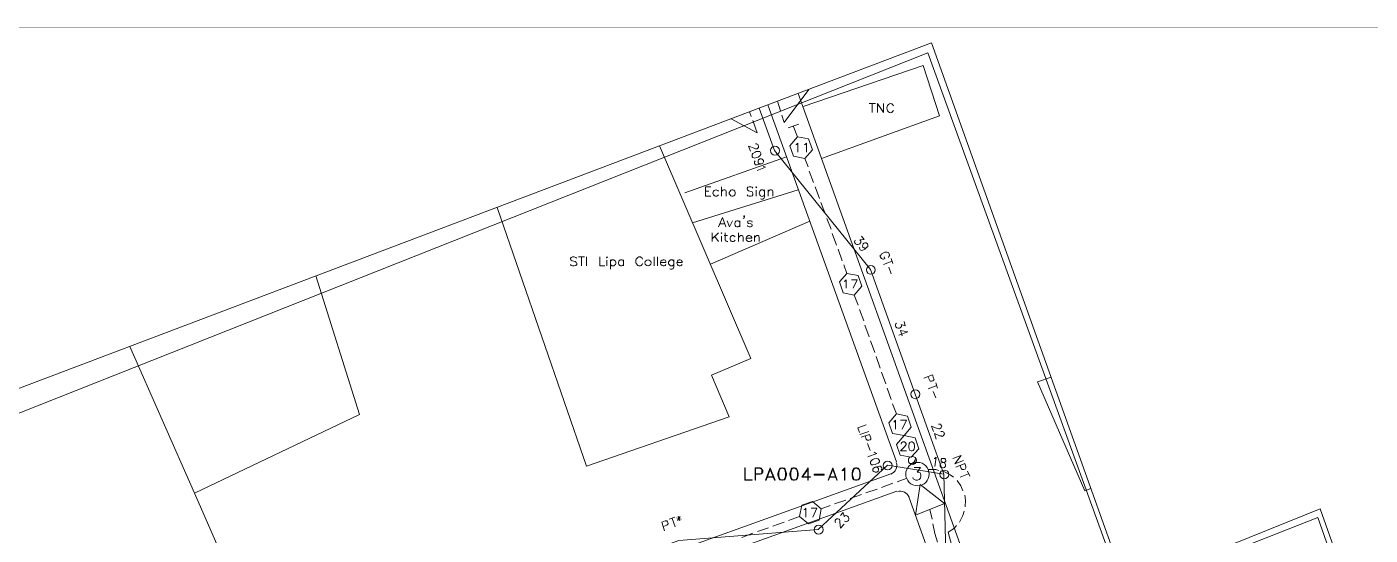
# Model space of a CAD drawing. Header units: millimetres. Extents: x 3.6 to 37.8, y 0.6 to 28.7.
# Drawn here: x 17.89 to 31.09, y 23.7 to 28.69 of the extents above; entities that cross this region are included whole.
import ezdxf

# ---------------------------------------------------------------- set-up
doc = ezdxf.new("R2010")
doc.units = ezdxf.units.MM
for name, color, linetype, true_color in [('PDF_Batangas$Geomap$Actives-LineExtender', 94, 'Continuous', 0x009500), ('PDF_Batangas$Geomap$Cable-565', 23, 'Continuous', 0xdd8a6e), ('PDF_Batangas$Geomap$LOTS', 254, 'Continuous', 0xdcdcdc), ('PDF_Batangas$Geomap$ROAD', 8, 'Continuous', 0x808080), ('PDF_Batangas$Geomap$SDU', 157, 'Continuous', 0x396472)]:
    doc.layers.add(name, color=color, linetype=linetype, true_color=true_color)
for name, color, linetype in [('PDF_Batangas$Geomap$Actives-PowerSupply', 1, 'Continuous'), ('PDF_Batangas$Geomap$BOUNDARY-NODE', 3, 'Continuous'), ('PDF_Batangas$Geomap$NAME-LANDMARK', 7, 'Continuous'), ('PDF_Batangas$Geomap$Passives-Highleg', 7, 'Continuous'), ('PDF_Batangas$Geomap$Passives-Splt2way', 7, 'Continuous'), ('PDF_Batangas$Geomap$Passives-TapOffs', 7, 'Continuous'), ('PDF_Batangas$Geomap$POLE', 7, 'Continuous'), ('PDF_Batangas$Geomap$STRAND', 7, 'Continuous'), ('PDF_Batangas$Geomap$Symbols-SelfTerminating', 7, 'Continuous'), ('PDF_FRAME-TB', 7, 'Continuous')]:
    doc.layers.add(name, color=color, linetype=linetype)

msp = doc.modelspace()

# ---------------------------------------------------------------- linework, layer by layer
at = {"layer": 'PDF_Batangas$Geomap$Actives-LineExtender', "lineweight": 9}
for points in [[(24.945, 24.357), (24.949, 24.357), (24.949, 24.24), (25.016, 24.24), (25.016, 24.236), (24.945, 24.236)], [(25.195, 24.357), (25.241, 24.236), (25.237, 24.236), (25.195, 24.34), (25.153, 24.236), (25.149, 24.236)], [(25.307, 24.357), (25.316, 24.357), (25.337, 24.353), (25.345, 24.332), (25.353, 24.303), (25.353, 24.286), (25.345, 24.257), (25.337, 24.24), (25.316, 24.236), (25.307, 24.236), (25.287, 24.24), (25.278, 24.257), (25.27, 24.286), (25.27, 24.303), (25.278, 24.332), (25.287, 24.353)], [(25.42, 24.357), (25.433, 24.357), (25.449, 24.353), (25.462, 24.332), (25.47, 24.303), (25.47, 24.286), (25.462, 24.257), (25.449, 24.24), (25.433, 24.236), (25.42, 24.236), (25.403, 24.24), (25.395, 24.257), (25.387, 24.286), (25.387, 24.303), (25.395, 24.332), (25.403, 24.353)], [(25.624, 24.286), (25.624, 24.295), (25.724, 24.295), (25.724, 24.286)], [(25.808, 24.357), (25.853, 24.236), (25.849, 24.236), (25.808, 24.34), (25.766, 24.236), (25.762, 24.236)], [(25.924, 24.236), (25.924, 24.345), (25.912, 24.332), (25.899, 24.328), (25.899, 24.332), (25.912, 24.34), (25.928, 24.357), (25.928, 24.236)], [(26.033, 24.357), (26.045, 24.357), (26.062, 24.353), (26.074, 24.332), (26.078, 24.303), (26.078, 24.286), (26.074, 24.257), (26.062, 24.24), (26.045, 24.236), (26.033, 24.236), (26.016, 24.24), (26.003, 24.257), (25.999, 24.286), (25.999, 24.303), (26.003, 24.332), (26.016, 24.353)], [(26.62, 23.894), (26.666, 24.194), (26.904, 24.007)]]:
    msp.add_lwpolyline(points, close=True, dxfattribs=at)
for points in [[(25.049, 24.299), (25.095, 24.299), (25.107, 24.303), (25.112, 24.315), (25.112, 24.332), (25.107, 24.345), (25.095, 24.353), (25.049, 24.353), (25.049, 24.236), (25.045, 24.236), (25.045, 24.357), (25.095, 24.357), (25.107, 24.353), (25.112, 24.345), (25.12, 24.332), (25.12, 24.315), (25.112, 24.303), (25.107, 24.299), (25.095, 24.295), (25.049, 24.295)], [(25.295, 24.24), (25.282, 24.257), (25.278, 24.286), (25.278, 24.303), (25.282, 24.332), (25.295, 24.353)], [(25.287, 24.345), (25.307, 24.353), (25.316, 24.353), (25.337, 24.345)], [(25.328, 24.353), (25.341, 24.332), (25.345, 24.303), (25.345, 24.286), (25.341, 24.257), (25.328, 24.24)], [(25.412, 24.24), (25.399, 24.257), (25.395, 24.286), (25.395, 24.303), (25.399, 24.332), (25.412, 24.353)], [(25.403, 24.345), (25.42, 24.353), (25.433, 24.353), (25.449, 24.345)], [(25.445, 24.353), (25.458, 24.332), (25.462, 24.303), (25.462, 24.286), (25.458, 24.257), (25.445, 24.24)], [(25.508, 24.27), (25.591, 24.27), (25.591, 24.265), (25.503, 24.265), (25.566, 24.357), (25.566, 24.236), (25.562, 24.236), (25.562, 24.34), (25.508, 24.265)], [(26.02, 24.24), (26.012, 24.257), (26.003, 24.286), (26.003, 24.303), (26.012, 24.332), (26.02, 24.353)], [(26.016, 24.345), (26.033, 24.353), (26.045, 24.353), (26.062, 24.345)], [(26.058, 24.353), (26.07, 24.332), (26.074, 24.303), (26.074, 24.286), (26.07, 24.257), (26.058, 24.24)], [(25.228, 24.265), (25.162, 24.265)], [(25.224, 24.27), (25.166, 24.27)], [(25.337, 24.244), (25.316, 24.24), (25.307, 24.24), (25.287, 24.244)], [(25.449, 24.244), (25.433, 24.24), (25.42, 24.24), (25.403, 24.244)], [(25.841, 24.265), (25.77, 24.265)], [(25.837, 24.27), (25.778, 24.27)], [(26.062, 24.244), (26.045, 24.24), (26.033, 24.24), (26.016, 24.244)]]:
    msp.add_lwpolyline(points, dxfattribs=at)
at = {"layer": 'PDF_Batangas$Geomap$Actives-PowerSupply', "lineweight": 9}
for points in [[(25.332, 27.749), (25.572, 28.073)], [(25.066, 27.645), (24.811, 27.785)]]:
    msp.add_lwpolyline(points, dxfattribs=at)
at = {"layer": 'PDF_Batangas$Geomap$BOUNDARY-NODE', "lineweight": 0}
msp.add_lwpolyline([(16.525, 24.384), (26.741, 28.433), (28.666, 23.119), (30.571, 23.869), (32.067, 19.614), (30.025, 18.718), (30.215, 17.929), (34.697, 7.594), (33.232, 6.143), (34.076, 3.366), (30.952, 2.33), (27.237, 7.946), (12.438, 6.581), (10.34, 10.265), (8.817, 10.123)], dxfattribs=at)
at = {"layer": 'PDF_Batangas$Geomap$Cable-565', "lineweight": 13}
for points in [[(25.007, 27.808), (24.991, 27.853)], [(25.295, 27.862), (25.264, 27.956)], [(25.066, 27.645), (25.024, 27.766)], [(25.332, 27.749), (25.307, 27.82)], [(25.533, 27.395), (25.566, 27.312)], [(25.578, 27.27), (25.62, 27.158)], [(25.637, 27.116), (25.678, 27.003)], [(25.691, 26.962), (25.733, 26.853)], [(25.749, 26.807), (25.791, 26.699)], [(25.803, 26.657), (25.845, 26.545)], [(25.862, 26.503), (25.899, 26.391)], [(25.916, 26.349), (25.945, 26.266)], [(26.02, 26.053), (26.058, 25.953)], [(26.07, 25.911), (26.112, 25.799)], [(26.124, 25.757), (26.166, 25.645)], [(26.178, 25.603), (26.22, 25.491)], [(26.233, 25.449), (26.274, 25.336)], [(26.287, 25.295), (26.329, 25.182)], [(26.341, 25.14), (26.383, 25.028)], [(26.395, 24.986), (26.433, 24.886)], [(26.741, 24.34), (26.82, 24.34), (26.849, 24.332)], [(26.891, 24.324), (26.962, 24.29), (26.995, 24.265)], [(26.133, 24.111), (26.245, 24.149)], [(26.287, 24.165), (26.399, 24.207)], [(26.441, 24.219), (26.529, 24.253)], [(27.029, 24.232), (27.066, 24.182), (27.087, 24.132)], [(25.824, 24.003), (25.937, 24.04)], [(25.978, 24.057), (26.091, 24.094)], [(27.104, 24.09), (27.112, 24.04), (27.108, 23.974)], [(25.374, 23.84), (25.483, 23.878)], [(25.695, 23.953), (25.783, 23.986)], [(26.762, 23.949), (26.783, 23.853)], [(27.099, 23.932), (27.087, 23.89), (27.054, 23.824)], [(25.07, 23.732), (25.178, 23.769)], [(25.22, 23.786), (25.332, 23.824)], [(26.837, 23.628), (26.812, 23.711), (26.791, 23.807)], [(27.024, 23.79), (27.004, 23.765), (26.941, 23.724), (26.979, 23.59)], [(24.916, 23.674), (25.024, 23.715)]]:
    msp.add_lwpolyline(points, dxfattribs=at)
at = {"layer": 'PDF_Batangas$Geomap$LOTS', "lineweight": 0}
for points in [[(25.516, 27.904), (26.695, 28.308), (26.858, 27.812), (25.699, 27.395)], [(24.108, 27.519), (25.003, 25.432), (24.616, 25.266), (24.791, 24.857), (23.39, 24.374), (22.514, 26.915)], [(24.357, 27.058), (25.353, 27.412)], [(24.432, 26.762), (25.47, 27.087)], [(24.607, 26.357), (25.583, 26.778)], [(20.732, 26.241), (21.161, 24.882), (19.54, 24.107), (18.906, 25.55)], [(28.344, 24.155), (28.283, 24.132), (27.82, 25.203), (27.952, 25.249)], [(19.54, 24.107), (20.394, 22.157), (18.66, 21.648), (19.419, 19.514), (18.285, 19.146)]]:
    msp.add_lwpolyline(points, dxfattribs=at)
at = {"layer": 'PDF_Batangas$Geomap$NAME-LANDMARK', "lineweight": 0}
for points in [[(23.232, 26.353), (23.24, 26.345), (23.253, 26.341), (23.27, 26.341), (23.286, 26.345), (23.295, 26.353), (23.295, 26.366), (23.29, 26.374), (23.286, 26.378), (23.278, 26.382), (23.249, 26.391), (23.24, 26.395), (23.236, 26.399), (23.232, 26.407), (23.232, 26.416), (23.24, 26.424), (23.253, 26.428), (23.27, 26.428), (23.286, 26.424), (23.295, 26.416)], [(23.37, 26.428), (23.311, 26.428)], [(23.34, 26.341), (23.34, 26.428)], [(23.39, 26.341), (23.39, 26.428)], [(23.57, 26.341), (23.52, 26.341), (23.52, 26.428)], [(23.591, 26.341), (23.591, 26.395)], [(23.624, 26.307), (23.624, 26.399)], [(23.753, 26.353), (23.745, 26.345), (23.736, 26.341), (23.724, 26.341), (23.716, 26.345), (23.707, 26.353), (23.703, 26.366), (23.703, 26.374), (23.707, 26.387), (23.716, 26.395), (23.724, 26.399), (23.736, 26.399), (23.745, 26.395), (23.753, 26.387)], [(23.753, 26.341), (23.753, 26.399)], [(23.941, 26.362), (23.936, 26.353), (23.928, 26.345), (23.92, 26.341), (23.903, 26.341), (23.895, 26.345), (23.878, 26.362), (23.874, 26.374), (23.874, 26.395), (23.878, 26.407), (23.895, 26.424), (23.903, 26.428), (23.92, 26.428), (23.928, 26.424), (23.936, 26.416), (23.941, 26.407)], [(24.053, 26.341), (24.053, 26.428)], [(24.086, 26.341), (24.086, 26.428)], [(24.17, 26.353), (24.161, 26.345), (24.153, 26.341), (24.141, 26.341), (24.132, 26.345), (24.12, 26.353), (24.116, 26.366), (24.116, 26.374), (24.12, 26.387), (24.132, 26.395), (24.141, 26.399), (24.153, 26.399), (24.161, 26.395), (24.166, 26.391), (24.17, 26.382), (24.17, 26.374), (24.116, 26.374)], [(24.249, 26.399), (24.249, 26.332), (24.241, 26.316), (24.236, 26.312), (24.228, 26.307), (24.216, 26.307), (24.207, 26.312)], [(24.328, 26.353), (24.32, 26.345), (24.311, 26.341), (24.299, 26.341), (24.291, 26.345), (24.282, 26.353), (24.278, 26.366), (24.278, 26.374), (24.282, 26.387), (24.291, 26.395), (24.299, 26.399), (24.311, 26.399), (24.32, 26.395), (24.324, 26.391), (24.328, 26.382), (24.328, 26.374), (24.278, 26.374)]]:
    msp.add_lwpolyline(points, dxfattribs=at)
msp.add_lwpolyline([(23.586, 26.424), (23.591, 26.428), (23.595, 26.424), (23.591, 26.42)], close=True, dxfattribs=at)
msp.add_circle((23.994, 26.37), 0.03, dxfattribs=at)
for centre, start, end in [((23.649, 26.37), 214.0321, 145.9679), ((24.224, 26.37), 34.0321, 325.9679)]:
    msp.add_arc(centre, 0.0298, start, end, dxfattribs=at)
at = {"layer": 'PDF_Batangas$Geomap$Passives-Highleg', "lineweight": 9}
msp.add_lwpolyline([(26.599, 24.39), (26.629, 24.42)], close=True, dxfattribs=at)
for points in [[(26.62, 24.411), (26.612, 24.399), (26.62, 24.411), (26.608, 24.399)], [(26.62, 24.407), (26.616, 24.399)], [(26.62, 24.403), (26.616, 24.403)]]:
    msp.add_lwpolyline(points, dxfattribs=at)
msp.add_circle((26.59, 24.43), 0.0396, dxfattribs=at)
for centre, radius, start, end in [((26.568, 24.451), 0.0521, 272.2906, 2.2906), ((26.593, 24.426), 0.0355, 266.6335, 356.6335)]:
    msp.add_arc(centre, radius, start, end, dxfattribs=at)
at = {"layer": 'PDF_Batangas$Geomap$Passives-Splt2way', "lineweight": 9}
msp.add_lwpolyline([(26.608, 24.361), (26.67, 24.361), (26.637, 24.315), (26.654, 24.315), (26.666, 24.307), (26.67, 24.303), (26.674, 24.286), (26.674, 24.274), (26.67, 24.257), (26.658, 24.244), (26.641, 24.236), (26.624, 24.236), (26.599, 24.249), (26.595, 24.261)], dxfattribs=at)
msp.add_circle((26.64, 24.296), 0.115, dxfattribs=at)
at = {"layer": 'PDF_Batangas$Geomap$Passives-TapOffs', "lineweight": 9}
for points in [[(25.387, 27.52), (25.462, 27.608), (25.57, 27.587), (25.608, 27.478), (25.533, 27.395), (25.424, 27.416)], [(25.874, 26.182), (25.945, 26.266), (26.058, 26.245), (26.095, 26.141), (26.02, 26.053), (25.912, 26.074)], [(26.358, 24.799), (26.433, 24.886), (26.541, 24.865), (26.579, 24.757), (26.508, 24.674), (26.395, 24.695)], [(26.433, 24.586), (26.508, 24.674), (26.616, 24.653), (26.654, 24.545), (26.579, 24.461), (26.47, 24.482)], [(26.579, 24.611), (26.587, 24.611), (26.599, 24.607), (26.608, 24.595), (26.612, 24.574), (26.612, 24.561), (26.608, 24.54), (26.599, 24.528), (26.587, 24.524), (26.579, 24.524), (26.566, 24.528), (26.558, 24.54), (26.554, 24.561), (26.554, 24.574), (26.558, 24.595), (26.566, 24.607)], [(25.57, 23.807), (25.483, 23.878), (25.503, 23.99), (25.608, 24.028), (25.695, 23.953), (25.674, 23.844)]]:
    msp.add_lwpolyline(points, close=True, dxfattribs=at)
for points in [[(25.445, 27.528), (25.453, 27.533), (25.466, 27.545), (25.466, 27.458)], [(25.528, 27.528), (25.537, 27.533), (25.549, 27.545), (25.549, 27.458)], [(25.92, 26.187), (25.928, 26.191), (25.941, 26.203), (25.941, 26.12)], [(25.991, 26.203), (26.049, 26.203), (26.008, 26.12)], [(26.408, 24.807), (26.424, 24.824), (26.424, 24.736)], [(26.474, 24.824), (26.533, 24.824), (26.491, 24.736)], [(26.479, 24.59), (26.479, 24.595), (26.483, 24.603), (26.487, 24.607), (26.495, 24.611), (26.512, 24.611), (26.52, 24.607), (26.524, 24.603), (26.529, 24.595), (26.529, 24.586), (26.524, 24.578), (26.516, 24.565), (26.474, 24.524), (26.533, 24.524)], [(25.524, 23.944), (25.533, 23.949), (25.545, 23.961), (25.545, 23.874)], [(25.595, 23.961), (25.653, 23.961), (25.612, 23.874)]]:
    msp.add_lwpolyline(points, dxfattribs=at)
at = {"layer": 'PDF_Batangas$Geomap$POLE', "lineweight": 0}
for points in [[(25.049, 27.537), (25.062, 27.537), (25.066, 27.533), (25.074, 27.528), (25.078, 27.512), (25.078, 27.503), (25.066, 27.491), (25.049, 27.491), (25.037, 27.495), (24.982, 27.516), (24.999, 27.466)], [(25.107, 27.341), (25.066, 27.333), (25.049, 27.333), (25.041, 27.345), (25.041, 27.362), (25.045, 27.37)], [(25.128, 27.32), (25.132, 27.316), (25.149, 27.308), (25.066, 27.278)], [(26.312, 26.428), (26.32, 26.412), (26.308, 26.407), (26.299, 26.407), (26.287, 26.412), (26.283, 26.416), (26.274, 26.432), (26.274, 26.441), (26.283, 26.449), (26.287, 26.457), (26.299, 26.466), (26.32, 26.474), (26.341, 26.474), (26.354, 26.47), (26.358, 26.466), (26.366, 26.449), (26.366, 26.441), (26.358, 26.432), (26.354, 26.424)], [(26.308, 26.353), (26.391, 26.387)], [(26.399, 26.362), (26.383, 26.412)], [(26.383, 26.262), (26.358, 26.328)], [(26.704, 25.236), (26.787, 25.27), (26.799, 25.236), (26.804, 25.224), (26.791, 25.211), (26.779, 25.207), (26.766, 25.207), (26.758, 25.22), (26.745, 25.249)], [(26.745, 25.132), (26.829, 25.166)], [(26.82, 25.045), (26.795, 25.107)], [(26.837, 25.14), (26.82, 25.191)], [(26.07, 24.703), (26.053, 24.749), (26.137, 24.778)], [(26.162, 24.715), (26.074, 24.686)], [(26.087, 24.657), (26.17, 24.686), (26.183, 24.653), (26.183, 24.64), (26.174, 24.632), (26.162, 24.628), (26.145, 24.628), (26.137, 24.64), (26.128, 24.67)], [(26.174, 24.528), (26.149, 24.595)], [(26.216, 24.511), (26.224, 24.503), (26.241, 24.499), (26.153, 24.465)], [(26.987, 24.449), (27.07, 24.478), (27.008, 24.395), (27.091, 24.428)], [(26.224, 24.365), (26.266, 24.374), (26.278, 24.374), (26.287, 24.361), (26.291, 24.357), (26.291, 24.345), (26.283, 24.336)], [(27.016, 24.365), (27.104, 24.399), (27.116, 24.37), (27.116, 24.357), (27.112, 24.349), (27.108, 24.345), (27.095, 24.34), (27.079, 24.34), (27.07, 24.349), (27.058, 24.382)], [(27.058, 24.265), (27.141, 24.299)], [(27.154, 24.274), (27.133, 24.324)], [(24.282, 23.84), (24.311, 23.878)], [(24.307, 23.836), (24.291, 23.882)], [(24.157, 23.74), (24.128, 23.824), (24.161, 23.836), (24.178, 23.836), (24.186, 23.828), (24.191, 23.815), (24.191, 23.807), (24.178, 23.794), (24.145, 23.782)], [(24.257, 23.874), (24.203, 23.853)], [(24.261, 23.778), (24.232, 23.861)], [(24.32, 23.853), (24.274, 23.865)]]:
    msp.add_lwpolyline(points, dxfattribs=at)
for points in [[(25.099, 27.449), (25.103, 27.445), (25.103, 27.433), (25.091, 27.42), (25.074, 27.408), (25.062, 27.403), (25.041, 27.399), (25.024, 27.403), (25.016, 27.412), (25.016, 27.433), (25.024, 27.445), (25.045, 27.458), (25.057, 27.462), (25.091, 27.462)], [(25.091, 27.341), (25.082, 27.345), (25.074, 27.353), (25.074, 27.37), (25.078, 27.383), (25.091, 27.391), (25.107, 27.391), (25.116, 27.387), (25.128, 27.374), (25.128, 27.362), (25.12, 27.349), (25.107, 27.341)], [(26.262, 24.436), (26.266, 24.428), (26.266, 24.415), (26.253, 24.403), (26.237, 24.395), (26.224, 24.39), (26.203, 24.386), (26.187, 24.386), (26.178, 24.399), (26.178, 24.415), (26.187, 24.428), (26.203, 24.44), (26.216, 24.445), (26.241, 24.449), (26.253, 24.445)], [(26.237, 24.365), (26.249, 24.361), (26.258, 24.349), (26.258, 24.336), (26.253, 24.324), (26.241, 24.315), (26.224, 24.315), (26.212, 24.32), (26.203, 24.328), (26.203, 24.345), (26.208, 24.353), (26.224, 24.365)]]:
    msp.add_lwpolyline(points, close=True, dxfattribs=at)
for centre in [(25.24, 27.472), (26.182, 26.301), (26.619, 25.08), (26.348, 24.38), (26.903, 24.292), (25.669, 23.75)]:
    msp.add_circle(centre, 0.0438, dxfattribs=at)
at = {"layer": 'PDF_Batangas$Geomap$ROAD', "lineweight": 0}
for points in [[(28.525, 19.523), (25.467, 28.033)], [(26.433, 24.415), (25.171, 27.921)], [(23.315, 23.003), (19.306, 21.561), (19.248, 21.732), (26.379, 24.299)], [(26.437, 24.128), (23.657, 23.128)]]:
    msp.add_lwpolyline(points, dxfattribs=at)
msp.add_lwpolyline([(23.382, 17.627), (28.17, 19.302, 0.416434), (28.225, 19.419), (26.554, 24.074)], format="xyb", dxfattribs=at)
for centre, start, end in [((26.348, 24.38), 289.7974, 19.7534), ((26.473, 24.038), 19.7534, 109.7974)]:
    msp.add_arc(centre, 0.0896, start, end, dxfattribs=at)
at = {"layer": 'PDF_Batangas$Geomap$SDU', "lineweight": 0}
for points in [[(26.228, 27.933), (26.166, 27.933)], [(26.195, 27.845), (26.195, 27.933)], [(26.249, 27.845), (26.249, 27.933), (26.308, 27.845), (26.308, 27.933)], [(24.612, 27.024), (24.557, 27.024), (24.557, 27.116), (24.612, 27.116)], [(24.591, 27.074), (24.557, 27.074)], [(24.716, 27.024), (24.716, 27.116)], [(24.716, 27.07), (24.728, 27.083), (24.737, 27.087), (24.749, 27.087), (24.757, 27.083), (24.762, 27.07), (24.762, 27.024)], [(24.966, 27.037), (24.974, 27.028), (24.987, 27.024), (25.003, 27.024), (25.016, 27.028), (25.024, 27.037), (25.024, 27.049), (25.02, 27.062), (25.016, 27.066), (25.007, 27.07), (24.982, 27.078), (24.974, 27.083), (24.97, 27.087), (24.966, 27.095), (24.966, 27.103), (24.974, 27.112), (24.987, 27.116), (25.003, 27.116), (25.016, 27.112), (25.024, 27.103)], [(25.057, 27.024), (25.057, 27.083)], [(25.137, 27.087), (25.137, 27.016), (25.132, 27.003), (25.128, 26.999), (25.12, 26.995), (25.107, 26.995), (25.099, 26.999)], [(25.174, 27.024), (25.174, 27.087)], [(25.174, 27.07), (25.187, 27.083), (25.195, 27.087), (25.207, 27.087), (25.216, 27.083), (25.22, 27.07), (25.22, 27.024)], [(24.687, 26.724), (24.724, 26.816), (24.757, 26.724)], [(24.824, 26.782), (24.795, 26.724), (24.77, 26.782)], [(24.895, 26.737), (24.887, 26.728), (24.878, 26.724), (24.866, 26.724), (24.857, 26.728), (24.849, 26.737), (24.845, 26.749), (24.845, 26.757), (24.849, 26.77), (24.857, 26.778), (24.866, 26.782), (24.878, 26.782), (24.887, 26.778), (24.895, 26.77)], [(24.895, 26.724), (24.895, 26.782)], [(24.941, 26.828), (24.941, 26.82), (24.937, 26.812), (24.928, 26.807)], [(24.97, 26.737), (24.974, 26.728), (24.987, 26.724), (24.999, 26.724), (25.012, 26.728), (25.016, 26.737), (25.016, 26.741), (25.012, 26.749), (25.003, 26.753), (24.982, 26.757), (24.974, 26.762), (24.97, 26.77), (24.974, 26.778), (24.987, 26.782), (24.999, 26.782), (25.012, 26.778), (25.016, 26.77)], [(24.624, 26.578), (24.624, 26.666)], [(24.624, 26.607), (24.687, 26.666)], [(24.745, 26.753), (24.703, 26.753)], [(24.778, 26.578), (24.77, 26.578), (24.762, 26.582), (24.753, 26.595), (24.753, 26.666)], [(24.882, 26.578), (24.882, 26.666)], [(24.687, 26.578), (24.649, 26.628)], [(24.716, 26.578), (24.716, 26.632)], [(24.774, 26.637), (24.741, 26.637)], [(24.849, 26.591), (24.841, 26.582), (24.832, 26.578), (24.82, 26.578), (24.812, 26.582), (24.803, 26.591), (24.799, 26.603), (24.799, 26.612), (24.803, 26.624), (24.812, 26.632), (24.82, 26.637), (24.832, 26.637), (24.841, 26.632), (24.849, 26.624)], [(24.882, 26.62), (24.895, 26.632), (24.903, 26.637), (24.916, 26.637), (24.924, 26.632), (24.928, 26.62), (24.928, 26.578)], [(25.012, 26.591), (25.003, 26.582), (24.991, 26.578), (24.978, 26.578), (24.97, 26.582), (24.962, 26.591), (24.957, 26.603), (24.957, 26.612), (24.962, 26.624), (24.97, 26.632), (24.978, 26.637), (24.991, 26.637), (25.003, 26.632), (25.007, 26.628), (25.012, 26.62), (25.012, 26.612), (24.957, 26.612)], [(25.041, 26.578), (25.041, 26.637)], [(25.041, 26.62), (25.053, 26.632), (25.062, 26.637), (25.074, 26.637), (25.082, 26.632), (25.087, 26.62), (25.087, 26.578)]]:
    msp.add_lwpolyline(points, dxfattribs=at)
for points in [[(24.816, 27.087), (24.828, 27.087), (24.837, 27.083), (24.845, 27.074), (24.849, 27.062), (24.849, 27.049), (24.845, 27.037), (24.837, 27.028), (24.828, 27.024), (24.816, 27.024), (24.807, 27.028), (24.799, 27.037), (24.791, 27.049), (24.791, 27.062), (24.799, 27.074), (24.807, 27.083)], [(25.053, 27.112), (25.057, 27.116), (25.062, 27.112), (25.057, 27.108)], [(24.937, 26.824), (24.928, 26.828), (24.937, 26.832), (24.941, 26.828)], [(24.712, 26.662), (24.716, 26.666), (24.72, 26.662), (24.716, 26.657)]]:
    msp.add_lwpolyline(points, close=True, dxfattribs=at)
msp.add_arc((24.662, 27.055), 0.0306, 37.7698, 322.2302, dxfattribs=at)
at = {"layer": 'PDF_Batangas$Geomap$SDU', "lineweight": 0, "extrusion": (0, 0, -1)}
for centre, major_axis, ratio, start_param, end_param in [((26.374, 27.889), (0.0001, 0.0451), 0.755298, 2.100362, 7.31813), ((25.114, 27.055), (-0.0002, 0.0321), 0.868966, 2.201082, 7.236321)]:
    msp.add_ellipse(centre, major_axis=major_axis, ratio=ratio, start_param=start_param, end_param=end_param, dxfattribs=at)
at = {"layer": 'PDF_Batangas$Geomap$STRAND', "color": 254, "lineweight": 0, "true_color": 0xdcdcdc}
for points in [[(26.899, 24.295), (26.616, 25.082), (26.178, 26.303), (25.237, 27.474), (25.087, 27.889)], [(23.182, 23.244), (24.295, 23.644), (25.666, 23.753), (26.345, 24.382), (26.899, 24.295), (26.937, 22.732), (27.466, 21.261), (28.008, 19.752), (28.4, 19.002)]]:
    msp.add_lwpolyline(points, dxfattribs=at)
at = {"layer": 'PDF_Batangas$Geomap$STRAND', "lineweight": 0}
for points in [[(26.091, 26.632), (26.116, 26.599), (26.074, 26.595), (26.083, 26.587), (26.083, 26.57), (26.074, 26.557), (26.066, 26.553), (26.053, 26.549), (26.045, 26.549), (26.033, 26.557), (26.024, 26.566), (26.02, 26.578), (26.024, 26.582), (26.028, 26.591)], [(26.141, 26.52), (26.124, 26.503), (26.103, 26.495), (26.091, 26.491), (26.078, 26.499), (26.074, 26.503), (26.07, 26.516), (26.074, 26.524)], [(26.508, 25.795), (26.52, 25.753), (26.479, 25.766), (26.483, 25.753), (26.483, 25.745), (26.47, 25.732), (26.462, 25.728), (26.449, 25.728), (26.437, 25.732), (26.429, 25.741), (26.424, 25.753), (26.424, 25.766), (26.429, 25.77), (26.433, 25.778)], [(26.491, 25.653), (26.474, 25.707), (26.545, 25.691), (26.458, 25.661)], [(26.845, 24.786), (26.866, 24.786), (26.87, 24.778), (26.879, 24.765), (26.874, 24.753), (26.874, 24.749), (26.858, 24.74), (26.849, 24.74), (26.833, 24.745), (26.779, 24.765), (26.799, 24.715)], [(26.87, 24.711), (26.874, 24.715), (26.887, 24.715), (26.891, 24.711), (26.899, 24.707), (26.904, 24.69), (26.899, 24.682), (26.899, 24.678), (26.891, 24.67), (26.883, 24.665), (26.874, 24.67), (26.858, 24.67), (26.808, 24.695), (26.824, 24.64)], [(26.804, 24.449), (26.812, 24.449), (26.824, 24.461), (26.812, 24.37)], [(25.883, 23.89), (25.912, 23.919), (25.92, 23.878), (25.928, 23.886), (25.937, 23.89), (25.941, 23.89), (25.953, 23.882), (25.962, 23.874), (25.966, 23.861), (25.966, 23.853), (25.962, 23.84), (25.953, 23.832), (25.941, 23.828), (25.937, 23.828), (25.924, 23.832)], [(25.837, 23.819), (25.833, 23.824), (25.833, 23.844), (25.845, 23.857), (25.858, 23.857), (25.87, 23.853), (25.874, 23.849), (25.878, 23.84), (25.878, 23.824), (25.883, 23.765), (25.92, 23.803)]]:
    msp.add_lwpolyline(points, dxfattribs=at)
for points in [[(26.128, 26.512), (26.116, 26.516), (26.108, 26.52), (26.103, 26.524), (26.099, 26.537), (26.103, 26.545), (26.108, 26.557), (26.112, 26.562), (26.124, 26.566), (26.137, 26.566), (26.149, 26.557), (26.149, 26.553), (26.153, 26.545), (26.153, 26.532), (26.141, 26.52)], [(26.879, 24.449), (26.908, 24.449), (26.916, 24.44), (26.92, 24.432), (26.92, 24.424), (26.912, 24.415), (26.904, 24.411), (26.891, 24.411), (26.866, 24.403), (26.862, 24.395), (26.862, 24.374), (26.866, 24.365), (26.891, 24.357), (26.904, 24.361), (26.916, 24.374), (26.916, 24.386), (26.908, 24.403), (26.895, 24.411), (26.883, 24.415), (26.874, 24.424), (26.874, 24.44)]]:
    msp.add_lwpolyline(points, close=True, dxfattribs=at)
at = {"layer": 'PDF_Batangas$Geomap$Symbols-SelfTerminating', "lineweight": 9}
for points in [[(25.37, 27.695), (25.474, 27.733)], [(25.42, 27.716), (25.462, 27.608)]]:
    msp.add_lwpolyline(points, dxfattribs=at)
at = {"layer": 'PDF_FRAME-TB', "lineweight": 0, "const_width": 0.00417}
msp.add_lwpolyline([(37.749, 28.685), (37.749, 0.596), (3.564, 0.596), (3.564, 28.685)], close=True, dxfattribs=at)
at = {"layer": 'PDF_FRAME-TB', "color": 254, "lineweight": 0, "true_color": 0xdcdcdc}
msp.add_lwpolyline([(30.95, 2.274), (34.13, 3.345), (33.267, 6.137), (34.743, 7.575), (30.267, 17.927), (30.121, 18.664), (32.142, 19.577), (30.596, 23.953), (28.691, 23.186), (26.779, 28.529), (16.227, 24.536), (18.823, 17.739), (8.734, 13.43), (7.317, 12.651), (8.734, 9.959), (10.238, 10.138), (12.263, 6.42), (27.145, 7.85)], close=True, dxfattribs=at)

doc.saveas('drawing.dxf')
